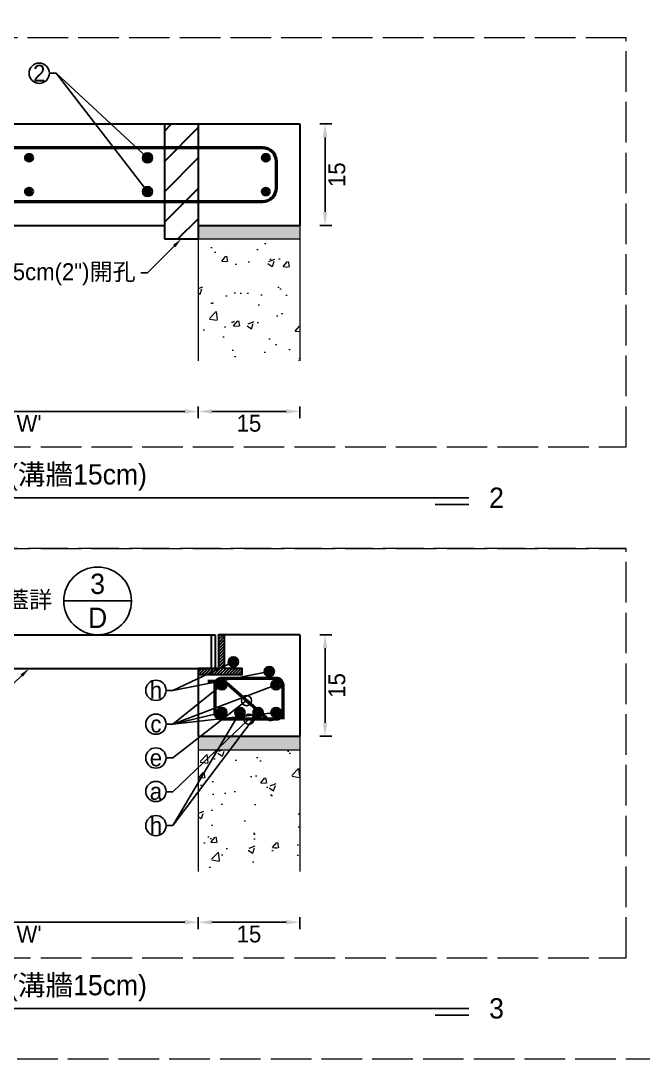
# Model space of a CAD drawing. Extents: x -4891 to 4829, y -5666 to -3242.
# Drawn here: x -2746.8 to -2562.8, y -4853.3 to -4546.3 of the extents above; entities that cross this region are included whole.
import ezdxf
from ezdxf import colors
from ezdxf.entities.mleader import LeaderData, LeaderLine
from ezdxf.math import Vec2, Vec3

# ---------------------------------------------------------------- set-up
doc = ezdxf.new("R2010")
doc.units = 0
doc.header["$MEASUREMENT"] = 0
doc.linetypes.add('ACAD_ISO02W100', pattern=[15, 12, -3])
doc.layers.add('一、4.基本-隱藏', color=9, linetype='ACAD_ISO02W100', lineweight=20, plot=False)
doc.layers.add('三、3.文字-註解文字', color=2, linetype='Continuous')
for name, color, linetype, lineweight in [('二、1.繪圖-既有設施', 8, 'Continuous', 20), ('二、2.繪圖-施作項目', 181, 'Continuous', 30), ('二、5.繪圖-鋼筋', 60, 'Continuous', 50), ('二、6.繪圖-其他施作項目', 35, 'Continuous', 30)]:
    doc.layers.add(name, color=color, linetype=linetype, lineweight=lineweight)
doc.styles.add('次圖名(詳圖)', font='MS PGothic.ttf', dxfattribs={"height": 6})
doc.styles.add('註解文字', font='MS PGothic.ttf', dxfattribs={"height": 5})
doc.styles.add('註解文字(詳圖)', font='MS PGothic.ttf', dxfattribs={"height": 6})
doc.dimstyles.new('註解文字', dxfattribs={"dimtxt": 5, "dimasz": 4, "dimexe": 2, "dimexo": 2.5, "dimgap": 1, "dimtad": 2, "dimzin": 0, "dimdsep": 46, "dimtxsty": '註解文字', "dimcen": 0.1, "dimclrd": 144, "dimclre": 144, "dimclrt": 256, "dimadec": 0, "dimazin": 0, "dimtfac": 1, "dimtofl": 0, "dimtmove": 0, "dimatfit": 3, "dimfxl": 1.5, "dimfxlon": 1, "dimtolj": 1, "dimtzin": 0, "dimlwd": -1, "dimlwe": -1, "dimarcsym": 1})

# ---------------------------------------------------------------- blocks, each defined once
blk = doc.blocks.new('*D110')
at = {"layer": 'Defpoints', "color": 0, "transparency": 16777216}
for p in [(-2794.31, -4646.8), (-2694.31, -4646.8), (-2694.31, -4661.8)]:
    blk.add_point(p, dxfattribs=at)
at = {"layer": '三、3.文字-註解文字', "color": 144, "transparency": 16777216}
for p, q in [((-2794.31, -4660.3), (-2794.31, -4663.8)), ((-2790.31, -4661.8), (-2698.31, -4661.8)), ((-2694.31, -4660.3), (-2694.31, -4663.8))]:
    blk.add_line(p, q, dxfattribs=at)
for points in [[(-2790.31, -4661.13), (-2790.31, -4662.46), (-2794.31, -4661.8)], [(-2698.31, -4661.13), (-2698.31, -4662.46), (-2694.31, -4661.8)]]:
    blk.add_solid(points, dxfattribs=at)
at = {"layer": '三、3.文字-註解文字', "transparency": 16777216, "insert": (-2744.31, -4665.3), "char_height": 5, "attachment_point": 5, "style": '註解文字'}
blk.add_mtext("\\A1;W'", dxfattribs=at)
blk = doc.blocks.new('*D111')
at = {"layer": 'Defpoints', "color": 0, "transparency": 16777216}
for p in [(-2694.31, -4646.8), (-2664.31, -4646.8), (-2664.31, -4661.8)]:
    blk.add_point(p, dxfattribs=at)
at = {"layer": '三、3.文字-註解文字', "color": 144, "transparency": 16777216}
for p, q in [((-2694.31, -4660.3), (-2694.31, -4663.8)), ((-2690.31, -4661.8), (-2668.31, -4661.8)), ((-2664.31, -4660.3), (-2664.31, -4663.8))]:
    blk.add_line(p, q, dxfattribs=at)
for points in [[(-2690.31, -4661.13), (-2690.31, -4662.46), (-2694.31, -4661.8)], [(-2668.31, -4661.13), (-2668.31, -4662.46), (-2664.31, -4661.8)]]:
    blk.add_solid(points, dxfattribs=at)
at = {"layer": '三、3.文字-註解文字', "transparency": 16777216, "insert": (-2679.31, -4665.3), "char_height": 5, "attachment_point": 5, "style": '註解文字'}
blk.add_mtext('\\A1;15', dxfattribs=at)
blk = doc.blocks.new('*D112')
at = {"layer": 'Defpoints', "color": 0, "transparency": 16777216}
for p in [(-2664.31, -4576.8), (-2664.31, -4606.8), (-2656.81, -4606.8)]:
    blk.add_point(p, dxfattribs=at)
at = {"layer": '三、3.文字-註解文字', "color": 144, "transparency": 16777216}
for p, q in [((-2658.31, -4576.8), (-2654.81, -4576.8)), ((-2656.81, -4580.8), (-2656.81, -4602.8)), ((-2658.31, -4606.8), (-2654.81, -4606.8))]:
    blk.add_line(p, q, dxfattribs=at)
for points in [[(-2657.47, -4580.8), (-2656.14, -4580.8), (-2656.81, -4576.8)], [(-2657.47, -4602.8), (-2656.14, -4602.8), (-2656.81, -4606.8)]]:
    blk.add_solid(points, dxfattribs=at)
at = {"layer": '三、3.文字-註解文字', "transparency": 16777216, "insert": (-2653.31, -4591.8), "char_height": 5, "attachment_point": 5, "rotation": 90, "style": '註解文字'}
blk.add_mtext('\\A1;15', dxfattribs=at)
blk = doc.blocks.new('*D114')
at = {"layer": 'Defpoints', "color": 0, "transparency": 16777216}
for p in [(-2794.31, -4797.8), (-2694.31, -4797.8), (-2694.31, -4812.8)]:
    blk.add_point(p, dxfattribs=at)
at = {"layer": '三、3.文字-註解文字', "color": 144, "transparency": 16777216}
for p, q in [((-2794.31, -4811.3), (-2794.31, -4814.8)), ((-2790.31, -4812.8), (-2698.31, -4812.8)), ((-2694.31, -4811.3), (-2694.31, -4814.8))]:
    blk.add_line(p, q, dxfattribs=at)
for points in [[(-2790.31, -4812.13), (-2790.31, -4813.46), (-2794.31, -4812.8)], [(-2698.31, -4812.13), (-2698.31, -4813.46), (-2694.31, -4812.8)]]:
    blk.add_solid(points, dxfattribs=at)
at = {"layer": '三、3.文字-註解文字', "transparency": 16777216, "insert": (-2744.31, -4816.3), "char_height": 5, "attachment_point": 5, "style": '註解文字'}
blk.add_mtext("\\A1;W'", dxfattribs=at)
blk = doc.blocks.new('*D115')
at = {"layer": 'Defpoints', "color": 0, "transparency": 16777216}
for p in [(-2694.31, -4797.8), (-2664.31, -4797.8), (-2664.31, -4812.8)]:
    blk.add_point(p, dxfattribs=at)
at = {"layer": '三、3.文字-註解文字', "color": 144, "transparency": 16777216}
for p, q in [((-2694.31, -4811.3), (-2694.31, -4814.8)), ((-2690.31, -4812.8), (-2668.31, -4812.8)), ((-2664.31, -4811.3), (-2664.31, -4814.8))]:
    blk.add_line(p, q, dxfattribs=at)
for points in [[(-2690.31, -4812.13), (-2690.31, -4813.46), (-2694.31, -4812.8)], [(-2668.31, -4812.13), (-2668.31, -4813.46), (-2664.31, -4812.8)]]:
    blk.add_solid(points, dxfattribs=at)
at = {"layer": '三、3.文字-註解文字', "transparency": 16777216, "insert": (-2679.31, -4816.3), "char_height": 5, "attachment_point": 5, "style": '註解文字'}
blk.add_mtext('\\A1;15', dxfattribs=at)
blk = doc.blocks.new('*D116')
at = {"layer": 'Defpoints', "color": 0, "transparency": 16777216}
for p in [(-2664.31, -4727.8), (-2664.31, -4757.8), (-2656.81, -4757.8)]:
    blk.add_point(p, dxfattribs=at)
at = {"layer": '三、3.文字-註解文字', "color": 144, "transparency": 16777216}
for p, q in [((-2658.31, -4727.8), (-2654.81, -4727.8)), ((-2656.81, -4731.8), (-2656.81, -4753.8)), ((-2658.31, -4757.8), (-2654.81, -4757.8))]:
    blk.add_line(p, q, dxfattribs=at)
for points in [[(-2657.47, -4731.8), (-2656.14, -4731.8), (-2656.81, -4727.8)], [(-2657.47, -4753.8), (-2656.14, -4753.8), (-2656.81, -4757.8)]]:
    blk.add_solid(points, dxfattribs=at)
at = {"layer": '三、3.文字-註解文字', "transparency": 16777216, "insert": (-2653.31, -4742.8), "char_height": 5, "attachment_point": 5, "rotation": 90, "style": '註解文字'}
blk.add_mtext('\\A1;15', dxfattribs=at)
blk = doc.blocks.new('_Small')
at = {"color": 0, "linetype": 'ByBlock', "lineweight": -2}
blk.add_circle((0, 0), 0.25, dxfattribs=at)

msp = doc.modelspace()

# ---------------------------------------------------------------- hatches: boundary and pattern name
at = {"layer": '二、1.繪圖-既有設施'}
h = msp.add_hatch(dxfattribs=at)
h.set_pattern_fill('CROSS', color=256, scale=0.2)
h.set_pattern_definition([(0, (-458433.2273, -668874.5251), (1.27, 1.27), [0.635, -1.905]), (90, (-458432.9098, -668874.8426), (-1.27, 1.27), [0.635, -1.905])])
h.paths.add_polyline_path([(-2794.307, -4606.796), (-2824.307, -4606.796), (-2824.307, -4610.796), (-2794.307, -4610.796)])
h.paths.add_polyline_path([(-2664.307, -4606.796), (-2694.307, -4606.796), (-2694.307, -4610.796), (-2664.307, -4610.796)])
h = msp.add_hatch(dxfattribs=at)
h.set_pattern_fill('AR-CONC', color=256, scale=0.1)
h.set_pattern_definition([(50, (-458433.227, -668874.525), (18.2184669, -1.59390855), [1.905, -20.955]), (355, (-458433.227, -668874.525), (-3.52434214, 19.10568452), [1.524, -16.7640584]), (100.4514447, (-458431.709, -668874.658), (14.6941247, 17.5117752), [1.6190009, -17.80902446]), (46.1842, (-458433.227, -668869.445), (27.1079041, -4.2042328), [2.8575, -31.4325]), (96.6355576, (-458430.968, -668869.795), (23.7404134, 24.7426125), [2.4285023, -26.7135608]), (351.184151, (-458433.227, -668869.445), (23.7404134, 24.7426125), [2.2859967, -25.1459732]), (21, (-458430.687, -668870.715), (15.16143913, -10.22651982), [1.905, -20.955]), (326, (-458430.687, -668870.715), (6.18020283, 18.4187966), [1.524, -16.764]), (71.451445, (-458429.424, -668871.567), (21.34164193, 8.1922769), [1.6190009, -17.80899376]), (37.5, (-458433.227, -668874.525), (0.308860325, 8.455503887), [0, -16.5608, 0, -17.018, 0, -16.8275]), (7.5, (-458433.227, -668874.525), (6.68196625, 10.01805748), [0, -9.7028, 0, -16.1798, 0, -6.4135]), (327.5, (-458438.8915, -668874.525), (13.559059517, -0.5728744), [0, -6.35, 0, -19.812, 0, -26.289]), (317.5, (-458441.431, -668874.525), (14.81291814, 2.5426491), [0, -8.255, 0, -13.1572, 0, -18.669])])
h.paths.add_polyline_path([(-2794.307, -4610.796), (-2824.307, -4610.796), (-2824.307, -4646.796), (-2794.307, -4646.796)])
h.paths.add_polyline_path([(-2664.307, -4610.796), (-2694.307, -4610.796), (-2694.307, -4646.796), (-2664.307, -4646.796)])
h = msp.add_hatch(dxfattribs=at)
h.set_pattern_fill('CROSS', color=256, scale=0.2)
h.set_pattern_definition([(0, (-458673.2273, -669025.5251), (1.27, 1.27), [0.635, -1.905]), (90, (-458672.9098, -669025.8426), (-1.27, 1.27), [0.635, -1.905])])
h.paths.add_polyline_path([(-2794.307, -4757.796), (-2824.307, -4757.796), (-2824.307, -4761.796), (-2794.307, -4761.796)])
h.paths.add_polyline_path([(-2664.307, -4757.796), (-2694.307, -4757.796), (-2694.307, -4761.796), (-2664.307, -4761.796)])
h = msp.add_hatch(dxfattribs=at)
h.set_pattern_fill('AR-CONC', color=256, scale=0.1)
h.set_pattern_definition([(50, (-458673.227, -669025.525), (18.2184669, -1.59390855), [1.905, -20.955]), (355, (-458673.227, -669025.525), (-3.52434214, 19.10568452), [1.524, -16.7640584]), (100.4514447, (-458671.709, -669025.658), (14.6941247, 17.5117752), [1.6190009, -17.80902446]), (46.1842, (-458673.227, -669020.445), (27.1079041, -4.2042328), [2.8575, -31.4325]), (96.6355576, (-458670.968, -669020.795), (23.7404134, 24.7426125), [2.4285023, -26.7135608]), (351.184151, (-458673.227, -669020.445), (23.7404134, 24.7426125), [2.2859967, -25.1459732]), (21, (-458670.687, -669021.715), (15.16143913, -10.22651982), [1.905, -20.955]), (326, (-458670.687, -669021.715), (6.18020283, 18.4187966), [1.524, -16.764]), (71.451445, (-458669.424, -669022.567), (21.34164193, 8.1922769), [1.6190009, -17.80899376]), (37.5, (-458673.227, -669025.525), (0.308860325, 8.455503887), [0, -16.5608, 0, -17.018, 0, -16.8275]), (7.5, (-458673.227, -669025.525), (6.68196625, 10.01805748), [0, -9.7028, 0, -16.1798, 0, -6.4135]), (327.5, (-458678.8915, -669025.525), (13.559059517, -0.5728744), [0, -6.35, 0, -19.812, 0, -26.289]), (317.5, (-458681.431, -669025.525), (14.81291814, 2.5426491), [0, -8.255, 0, -13.1572, 0, -18.669])])
h.paths.add_polyline_path([(-2794.307, -4761.796), (-2824.307, -4761.796), (-2824.307, -4797.796), (-2794.307, -4797.796)])
h.paths.add_polyline_path([(-2664.307, -4761.796), (-2694.307, -4761.796), (-2694.307, -4797.796), (-2664.307, -4797.796)])
at = {"layer": '二、5.繪圖-鋼筋'}
h = msp.add_hatch(color=256, dxfattribs=at)
h.dxf.hatch_style = 1
h.paths.add_polyline_path([(-2745.307, -4586.796, 1), (-2743.307, -4586.796, 1)])
h = msp.add_hatch(color=256, dxfattribs=at)
h.dxf.hatch_style = 1
h.paths.add_polyline_path([(-2710.307, -4586.796, 1), (-2708.307, -4586.796, 1)])
h = msp.add_hatch(color=256, dxfattribs=at)
h.dxf.hatch_style = 1
h.paths.add_polyline_path([(-2675.307, -4586.796, 1), (-2673.307, -4586.796, 1)])
h = msp.add_hatch(color=256, dxfattribs=at)
h.dxf.hatch_style = 1
h.paths.add_polyline_path([(-2745.307, -4596.796, 1), (-2743.307, -4596.796, 1)])
h = msp.add_hatch(color=256, dxfattribs=at)
h.dxf.hatch_style = 1
h.paths.add_polyline_path([(-2710.307, -4596.796, 1), (-2708.307, -4596.796, 1)])
h = msp.add_hatch(color=256, dxfattribs=at)
h.dxf.hatch_style = 1
h.paths.add_polyline_path([(-2675.307, -4596.796, 1), (-2673.307, -4596.796, 1)])
h = msp.add_hatch(color=256, dxfattribs=at)
h.dxf.hatch_style = 1
h.paths.add_polyline_path([(-2684.907, -4735.796, 1), (-2682.907, -4735.796, 1)])
h = msp.add_hatch(color=256, dxfattribs=at)
h.dxf.hatch_style = 1
h.paths.add_polyline_path([(-2674.307, -4738.696, 1), (-2672.307, -4738.696, 1)])
h = msp.add_hatch(color=256, dxfattribs=at)
h.dxf.hatch_style = 1
h.paths.add_polyline_path([(-2688.307, -4742.596, 1), (-2686.307, -4742.596, 1)])
h = msp.add_hatch(color=256, dxfattribs=at)
h.dxf.hatch_style = 1
h.paths.add_polyline_path([(-2672.307, -4742.596, 1), (-2670.307, -4742.596, 1)])
h = msp.add_hatch(color=256, dxfattribs=at)
h.dxf.hatch_style = 1
h.paths.add_polyline_path([(-2688.307, -4750.796, 1), (-2686.307, -4750.796, 1)])
h = msp.add_hatch(color=256, dxfattribs=at)
h.dxf.hatch_style = 1
h.paths.add_polyline_path([(-2682.967, -4750.796, 1), (-2680.967, -4750.796, 1)])
h = msp.add_hatch(color=256, dxfattribs=at)
h.dxf.hatch_style = 1
h.paths.add_polyline_path([(-2677.627, -4750.796, 1), (-2675.627, -4750.796, 1)])
h = msp.add_hatch(color=256, dxfattribs=at)
h.dxf.hatch_style = 1
h.paths.add_polyline_path([(-2672.307, -4750.796, 1), (-2670.307, -4750.796, 1)])
at = {"layer": '二、6.繪圖-其他施作項目'}
h = msp.add_hatch(dxfattribs=at)
h.set_pattern_fill('ANSI31', color=256, scale=2)
h.set_pattern_definition([(45, (-458923.227, -670154.525), (-4.49012806, 4.49012806), [])])
h.paths.add_polyline_path([(-2694.307, -4576.796), (-2704.307, -4576.796), (-2704.307, -4610.796), (-2694.307, -4610.796)])
h = msp.add_hatch(dxfattribs=at)
h.set_pattern_fill('ANSI31', color=256, scale=0.2)
h.set_pattern_definition([(45, (-344.6386, -6768.8505), (-0.4490128, 0.4490128), [])])
h.paths.add_polyline_path([(-2800.307, -4727.796), (-2802.107, -4727.796), (-2802.107, -4737.796), (-2807.307, -4737.796), (-2807.307, -4739.596), (-2794.307, -4739.596), (-2794.307, -4737.796), (-2800.307, -4737.796)])
h.paths.add_polyline_path([(-2688.307, -4737.796), (-2694.307, -4737.796), (-2694.307, -4739.596), (-2681.307, -4739.596), (-2681.307, -4737.796), (-2686.507, -4737.796), (-2686.507, -4727.796), (-2688.307, -4727.796)])

# ---------------------------------------------------------------- linework, layer by layer
at = {"layer": '一、4.基本-隱藏'}
for points in [[(-2930.855, -4346.296), (-2150.855, -4346.296), (-2150.855, -4853.296), (-2930.855, -4853.296)], [(-2567.759, -4551.296), (-2920.855, -4551.296), (-2920.855, -4672.296), (-2567.759, -4672.296)], [(-2567.759, -4702.296), (-2920.855, -4702.296), (-2920.855, -4823.296), (-2567.759, -4823.296)]]:
    msp.add_lwpolyline(points, close=True, dxfattribs=at)
for points in [[(-2920.855, -4672.296), (-2567.759, -4672.296)], [(-2920.855, -4702.296), (-2567.759, -4702.296)]]:
    msp.add_lwpolyline(points, dxfattribs=at)
at = {"layer": '三、3.文字-註解文字'}
for points in [[(-2874.307, -4687.296), (-2614.307, -4687.296)], [(-2614.307, -4689.296), (-2624.307, -4689.296)], [(-2734.039, -4717.796), (-2714.039, -4717.796)], [(-2874.307, -4838.296), (-2614.307, -4838.296)], [(-2614.307, -4840.296), (-2624.307, -4840.296)]]:
    msp.add_lwpolyline(points, dxfattribs=at)
for centre, radius in [((-2741.307, -4561.796), 3), ((-2724.039, -4717.796), 10), ((-2706.807, -4744.24), 3), ((-2706.807, -4754.24), 3), ((-2706.807, -4764.24), 3), ((-2706.806, -4774.151), 3), ((-2706.807, -4784.24), 3)]:
    msp.add_circle(centre, radius, dxfattribs=at)
at = {"layer": '二、1.繪圖-既有設施'}
for points in [[(-2694.307, -4606.796), (-2694.307, -4646.796)], [(-2664.307, -4606.796), (-2664.307, -4646.796)], [(-2694.307, -4610.796), (-2664.307, -4610.796)], [(-2694.307, -4757.796), (-2694.307, -4797.796)], [(-2664.307, -4757.796), (-2664.307, -4797.796)], [(-2694.307, -4761.796), (-2664.307, -4761.796)]]:
    msp.add_lwpolyline(points, dxfattribs=at)
at = {"layer": '二、2.繪圖-施作項目'}
for points in [[(-2824.307, -4576.796), (-2664.307, -4576.796)], [(-2664.307, -4576.796), (-2664.307, -4606.796)], [(-2824.307, -4606.796), (-2704.307, -4606.796)], [(-2694.307, -4606.796), (-2664.307, -4606.796)], [(-2664.307, -4727.796), (-2686.507, -4727.796)], [(-2664.307, -4727.796), (-2664.307, -4757.796)], [(-2694.307, -4737.796), (-2694.307, -4757.796)], [(-2694.307, -4757.796), (-2664.307, -4757.796)]]:
    msp.add_lwpolyline(points, dxfattribs=at)
at = {"layer": '二、5.繪圖-鋼筋'}
for points in [[(-2671.307, -4587.796), (-2671.307, -4595.796, -0.4142136), (-2675.307, -4599.796), (-2813.307, -4599.796, -0.4142136), (-2817.307, -4595.796), (-2817.307, -4587.796, -0.4142136), (-2813.307, -4583.796), (-2675.307, -4583.796, -0.4142136)], [(-2687.307, -4740.596), (-2671.307, -4740.596, -0.4142136), (-2669.307, -4742.596), (-2669.307, -4750.796, -0.4142136), (-2671.307, -4752.796), (-2687.307, -4752.796, -0.4142136), (-2689.307, -4750.796), (-2689.307, -4742.596, -0.4142136)]]:
    msp.add_lwpolyline(points, format="xyb", close=True, dxfattribs=at)
msp.add_lwpolyline([(-2669.343, -4750.043), (-2671.326, -4752.295, -0.4142136), (-2674.148, -4752.474), (-2685.94, -4742.095, 0.1824306), (-2687.262, -4741.596), (-2691.507, -4741.596)], format="xyb", dxfattribs=at)
msp.add_lwpolyline([(-2669.307, -4746.696), (-2669.307, -4752.796)], dxfattribs=at)
for centre in [(-2744.307, -4586.796), (-2709.307, -4586.796), (-2674.307, -4586.796), (-2744.307, -4596.796), (-2709.307, -4596.796), (-2674.307, -4596.796), (-2683.907, -4735.796), (-2673.307, -4738.696), (-2687.307, -4742.596), (-2671.307, -4742.596), (-2687.307, -4750.796), (-2681.967, -4750.796), (-2676.627, -4750.796), (-2671.307, -4750.796)]:
    msp.add_circle(centre, 1, dxfattribs=at)
at = {"layer": '二、6.繪圖-其他施作項目'}
for points in [[(-2704.307, -4576.796), (-2704.307, -4610.796)], [(-2694.307, -4576.796), (-2694.307, -4610.796)], [(-2704.307, -4610.796), (-2694.307, -4610.796)], [(-2799.307, -4727.796), (-2689.307, -4727.796)], [(-2690.507, -4727.796), (-2690.507, -4737.796)], [(-2689.307, -4727.796), (-2689.307, -4737.796)], [(-2799.307, -4737.796), (-2689.307, -4737.796)]]:
    msp.add_lwpolyline(points, dxfattribs=at)
msp.add_lwpolyline([(-2686.507, -4727.796), (-2688.307, -4727.796), (-2688.307, -4737.796), (-2694.307, -4737.796), (-2694.307, -4739.596), (-2681.307, -4739.596), (-2681.307, -4737.796), (-2686.507, -4737.796)], close=True, dxfattribs=at)

# ---------------------------------------------------------------- texts
at = {"layer": '三、3.文字-註解文字'}
for s, width, gutter_width, insert, char_height, attachment_point, style in [('2', 8.38231, 30, (-2741.307, -4561.796), 5, 5, '註解文字'), ('S{\\fMS PGothic|b0|i0|c128|p34;1型場鑄溝蓋板剖面圖(板厚15cm)}(溝牆15cm)', 215.37549, 15, (-2874.307, -4681.296), 6, 4, '次圖名(詳圖)'), ('2', 3, 15, (-2608.307, -4687.296), 6, 4, '次圖名(詳圖)'), ('3', 6.60394, 25, (-2724.039, -4712.796), 6, 5, '註解文字(詳圖)'), ('D', 6.60394, 25, (-2724.039, -4722.796), 6, 5, '註解文字(詳圖)'), ('h', 8.38231, 30, (-2706.807, -4744.24), 5, 5, '註解文字'), ('c', 8.38231, 30, (-2706.807, -4754.24), 5, 5, '註解文字'), ('e', 8.38231, 30, (-2706.807, -4764.24), 5, 5, '註解文字'), ('a', 8.38231, 30, (-2706.806, -4774.151), 5, 5, '註解文字'), ('h', 8.38231, 30, (-2706.807, -4784.24), 5, 5, '註解文字'), ('S{\\fMS PGothic|b0|i0|c128|p34;2型場鑄溝蓋板剖面圖(板厚15cm)}(溝牆15cm)', 215.37549, 15, (-2874.307, -4832.296), 6, 4, '次圖名(詳圖)'), ('3', 3, 15, (-2608.307, -4838.296), 6, 4, '次圖名(詳圖)')]:
    msp.add_mtext_dynamic_manual_height_columns(s, width=width, gutter_width=gutter_width, heights=[0], dxfattribs=dict(at, insert=insert, char_height=char_height, attachment_point=attachment_point, style=style))

# ---------------------------------------------------------------- dimensions: what is measured, and where the dimension line sits
for base, p1, p2, picture, middle in [((-2656.807, -4606.796), (-2664.307, -4576.796), (-2664.307, -4606.796), '*D112', (-2653.307, -4591.796)), ((-2656.807, -4757.796), (-2664.307, -4727.796), (-2664.307, -4757.796), '*D116', (-2653.307, -4742.796))]:
    dim = msp.add_linear_dim(base=base, p1=p1, p2=p2, angle=90, text='15', dimstyle='註解文字', dxfattribs=at)
    dim.commit()
    dim.dimension.update_dxf_attribs({"geometry": picture, "text_midpoint": middle})
for base, p1, p2, text, picture, middle in [((-2694.307, -4661.796), (-2794.307, -4646.796), (-2694.307, -4646.796), "W'", '*D110', (-2744.307, -4665.296)), ((-2664.307, -4661.796), (-2694.307, -4646.796), (-2664.307, -4646.796), '15', '*D111', (-2679.307, -4665.296)), ((-2694.307, -4812.796), (-2794.307, -4797.796), (-2694.307, -4797.796), "W'", '*D114', (-2744.307, -4816.296)), ((-2664.307, -4812.796), (-2694.307, -4797.796), (-2664.307, -4797.796), '15', '*D115', (-2679.307, -4816.296))]:
    dim = msp.add_linear_dim(base=base, p1=p1, p2=p2, text=text, dimstyle='註解文字', dxfattribs=at)
    dim.commit()
    dim.dimension.update_dxf_attribs({"geometry": picture, "text_midpoint": middle})

# ---------------------------------------------------------------- leaders
ml = msp.add_multileader_mtext('Standard', dxfattribs=at)
ml.set_content('{\\fMS PGothic|b0|i0|c128|p34; }', color=256, style='註解文字')
ml.set_leader_properties(color=144, linetype='ByLayer', lineweight=-1)
ml.set_arrow_properties(name='SMALL')
ml.build(insert=Vec2(0, 0))
ml.multileader.update_dxf_attribs({"dogleg_length": 2, "arrow_head_size": 6})
ctx = ml.context
ctx.base_point, ctx.char_height, ctx.arrow_head_size, ctx.landing_gap_size, ctx.plane_origin = Vec3(-2743.523, -4561.796), 5, 6, 1.5, Vec3(-2719.718, -4580.45)
ctx.text_align_type = 2
notes = []
notes.append((ctx, [(0, (1, 1, 0), (-2736.307, -4561.796), (-1, 0), 2, [(0, [(-2709.307, -4596.796)], 0, [])])]))
ctx.mtext.insert, ctx.mtext.alignment, ctx.mtext.flow_direction = Vec3(-2739.807, -4559.296), 3, 5
ml = msp.add_multileader_mtext('Standard', dxfattribs=at)
ml.set_content('{\\fMS PGothic|b0|i0|c128|p34; }', color=256, style='註解文字')
ml.set_leader_properties(color=144, linetype='ByLayer', lineweight=-1)
ml.set_arrow_properties(name='SMALL')
ml.build(insert=Vec2(0, 0))
ml.multileader.update_dxf_attribs({"dogleg_length": 2, "arrow_head_size": 6})
ctx = ml.context
ctx.base_point, ctx.char_height, ctx.arrow_head_size, ctx.landing_gap_size, ctx.plane_origin = Vec3(-2743.523, -4561.796), 5, 6, 1.5, Vec3(-2719.718, -4568.45)
ctx.text_align_type = 2
notes.append((ctx, [(0, (1, 1, 0), (-2736.307, -4561.796), (-1, 0), 2, [(0, [(-2709.307, -4586.796)], 0, [])])]))
ctx.mtext.insert, ctx.mtext.alignment, ctx.mtext.flow_direction = Vec3(-2739.807, -4559.296), 3, 5
ml = msp.add_multileader_mtext('Standard', dxfattribs=at)
ml.set_content('%%C5cm(2")開孔{\\fMS PGothic|b0|i0|c128|p34; }', color=256, style='註解文字')
ml.set_leader_properties(color=144, linetype='ByLayer', lineweight=-1)
ml.build(insert=Vec2(0, 0))
ml.multileader.update_dxf_attribs({"dogleg_length": 2, "arrow_head_size": 3})
ctx = ml.context
ctx.base_point, ctx.char_height, ctx.arrow_head_size, ctx.landing_gap_size, ctx.plane_origin = Vec3(-2756.267, -4620.796), 5, 3, 1.5, Vec3(-2699.307, -4610.796)
ctx.text_align_type = 2
notes.append((ctx, [(0, (1, 1, 0), (-2709.307, -4620.796), (-1, 0), 2, [(0, [(-2699.307, -4610.796)], 0, [])])]))
ctx.mtext.insert, ctx.mtext.alignment, ctx.mtext.flow_direction = Vec3(-2712.807, -4617.983), 3, 5
ml = msp.add_multileader_mtext('Standard', dxfattribs=at)
ml.set_content('{\\fMS PGothic|b0|i0|c128|p34;鍍鋅格柵框蓋詳}', color=256, style='註解文字')
ml.set_leader_properties(color=144, linetype='ByLayer', lineweight=-1)
ml.build(insert=Vec2(0, 0))
ml.multileader.update_dxf_attribs({"dogleg_length": 2, "arrow_head_size": 3})
ctx = ml.context
ctx.base_point, ctx.char_height, ctx.arrow_head_size, ctx.landing_gap_size, ctx.plane_origin = Vec3(-2786.736, -4717.796), 5, 3, 1.5, Vec3(-2806.285, -4773.973)
notes.append((ctx, [(1, (1, 1, 0), (-2788.736, -4717.796), (1, 0), 2, [(0, [(-2788.736, -4727.796)], 0, [])])]))
ctx.mtext.insert, ctx.mtext.width, ctx.mtext.flow_direction = Vec3(-2785.236, -4714.941), 50.82195, 5
ml = msp.add_multileader_mtext('Standard', dxfattribs=at)
ml.set_content('{\\fMS PGothic|b0|i0|c128|p34; }', color=256, style='註解文字')
ml.set_leader_properties(color=144, linetype='ByLayer', lineweight=-1)
ml.set_arrow_properties(name='SMALL')
ml.build(insert=Vec2(0, 0))
ml.multileader.update_dxf_attribs({"dogleg_length": 2, "arrow_head_size": 6})
ctx = ml.context
ctx.base_point, ctx.char_height, ctx.arrow_head_size, ctx.landing_gap_size, ctx.plane_origin = Vec3(-2709.023, -4744.24), 5, 6, 1.5, Vec3(-2684.996, -4752.533)
ctx.text_align_type = 2
notes.append((ctx, [(0, (1, 1, 0), (-2701.807, -4744.24), (-1, 0), 2, [(0, [(-2683.907, -4735.796)], 0, [])])]))
ctx.mtext.insert, ctx.mtext.alignment, ctx.mtext.flow_direction = Vec3(-2705.307, -4741.74), 3, 5
ml = msp.add_multileader_mtext('Standard', dxfattribs=at)
ml.set_content('溝蓋開孔', color=256, style='註解文字')
ml.set_leader_properties(color=144, linetype='ByLayer', lineweight=-1)
ml.build(insert=Vec2(0, 0))
ml.multileader.update_dxf_attribs({"dogleg_length": 2, "arrow_head_size": 3})
ctx = ml.context
ctx.base_point, ctx.char_height, ctx.arrow_head_size, ctx.landing_gap_size, ctx.plane_origin = Vec3(-2784.412, -4744.24), 5, 3, 1.5, Vec3(-2761.856, -4783.973)
ctx.text_align_type = 2
notes.append((ctx, [(0, (1, 1, 0), (-2751.088, -4744.24), (-1, 0), 2, [(0, [(-2744.307, -4737.796)], 0, [])])]))
ctx.mtext.insert, ctx.mtext.width, ctx.mtext.alignment, ctx.mtext.flow_direction = Vec3(-2754.588, -4741.328), 29.56865, 3, 5
ml = msp.add_multileader_mtext('Standard', dxfattribs=at)
ml.set_content('{\\fMS PGothic|b0|i0|c128|p34; }', color=256, style='註解文字')
ml.set_leader_properties(color=144, linetype='ByLayer', lineweight=-1)
ml.set_arrow_properties(name='SMALL')
ml.build(insert=Vec2(0, 0))
ml.multileader.update_dxf_attribs({"dogleg_length": 2, "arrow_head_size": 6})
ctx = ml.context
ctx.base_point, ctx.char_height, ctx.arrow_head_size, ctx.landing_gap_size, ctx.plane_origin = Vec3(-2709.023, -4744.24), 5, 6, 1.5, Vec3(-2685.218, -4750.894)
ctx.text_align_type = 2
notes.append((ctx, [(0, (1, 1, 0), (-2701.807, -4744.24), (-1, 0), 2, [(0, [(-2673.307, -4738.696)], 0, [])])]))
ctx.mtext.insert, ctx.mtext.alignment, ctx.mtext.flow_direction = Vec3(-2705.307, -4741.74), 3, 5
ml = msp.add_multileader_mtext('Standard', dxfattribs=at)
ml.set_content('{\\fMS PGothic|b0|i0|c128|p34; }', color=256, style='註解文字')
ml.set_leader_properties(color=144, linetype='ByLayer', lineweight=-1)
ml.set_arrow_properties(name='SMALL')
ml.build(insert=Vec2(0, 0))
ml.multileader.update_dxf_attribs({"dogleg_length": 2, "arrow_head_size": 6})
ctx = ml.context
ctx.base_point, ctx.char_height, ctx.arrow_head_size, ctx.landing_gap_size, ctx.plane_origin = Vec3(-2709.023, -4754.24), 5, 6, 1.5, Vec3(-2680.996, -4762.533)
ctx.text_align_type = 2
notes.append((ctx, [(0, (1, 1, 0), (-2701.807, -4754.24), (-1, 0), 2, [(0, [(-2687.307, -4742.596)], 0, [])])]))
ctx.mtext.insert, ctx.mtext.alignment, ctx.mtext.flow_direction = Vec3(-2705.307, -4751.74), 3, 5
ml = msp.add_multileader_mtext('Standard', dxfattribs=at)
ml.set_content('{\\fMS PGothic|b0|i0|c128|p34; }', color=256, style='註解文字')
ml.set_leader_properties(color=144, linetype='ByLayer', lineweight=-1)
ml.set_arrow_properties(name='SMALL')
ml.build(insert=Vec2(0, 0))
ml.multileader.update_dxf_attribs({"dogleg_length": 2, "arrow_head_size": 6})
ctx = ml.context
ctx.base_point, ctx.char_height, ctx.arrow_head_size, ctx.landing_gap_size, ctx.plane_origin = Vec3(-2709.023, -4754.24), 5, 6, 1.5, Vec3(-2639.217, -4759.748)
ctx.text_align_type = 2
notes.append((ctx, [(0, (1, 1, 0), (-2701.807, -4754.24), (-1, 0), 2, [(0, [(-2671.307, -4742.596)], 0, [])])]))
ctx.mtext.insert, ctx.mtext.alignment, ctx.mtext.flow_direction = Vec3(-2705.307, -4751.74), 3, 5
ml = msp.add_multileader_mtext('Standard', dxfattribs=at)
ml.set_content('{\\fMS PGothic|b0|i0|c128|p34; }', color=256, style='註解文字')
ml.set_leader_properties(color=144, linetype='ByLayer', lineweight=-1)
ml.set_arrow_properties(name='SMALL')
ml.build(insert=Vec2(0, 0))
ml.multileader.update_dxf_attribs({"dogleg_length": 2, "arrow_head_size": 6})
ctx = ml.context
ctx.base_point, ctx.char_height, ctx.arrow_head_size, ctx.landing_gap_size, ctx.plane_origin = Vec3(-2709.023, -4764.24), 5, 6, 1.5, Vec3(-2785.71, -4723.877)
ctx.text_align_type = 2
notes.append((ctx, [(0, (1, 1, 0), (-2701.807, -4764.24), (-1, 0), 2, [(0, [(-2680.044, -4747.284)], 0, [])])]))
ctx.mtext.insert, ctx.mtext.alignment, ctx.mtext.flow_direction = Vec3(-2705.307, -4761.74), 3, 5
ml = msp.add_multileader_mtext('Standard', dxfattribs=at)
ml.set_content('{\\fMS PGothic|b0|i0|c128|p34; }', color=256, style='註解文字')
ml.set_leader_properties(color=144, linetype='ByLayer', lineweight=-1)
ml.set_arrow_properties(name='SMALL')
ml.build(insert=Vec2(0, 0))
ml.multileader.update_dxf_attribs({"dogleg_length": 2, "arrow_head_size": 6})
ctx = ml.context
ctx.base_point, ctx.char_height, ctx.arrow_head_size, ctx.landing_gap_size, ctx.plane_origin = Vec3(-2709.023, -4754.24), 5, 6, 1.5, Vec3(-2680.629, -4765.268)
ctx.text_align_type = 2
notes.append((ctx, [(0, (1, 1, 0), (-2701.807, -4754.24), (-1, 0), 2, [(0, [(-2671.307, -4750.796)], 0, [])])]))
ctx.mtext.insert, ctx.mtext.alignment, ctx.mtext.flow_direction = Vec3(-2705.307, -4751.74), 3, 5
ml = msp.add_multileader_mtext('Standard', dxfattribs=at)
ml.set_content('{\\fMS PGothic|b0|i0|c128|p34; }', color=256, style='註解文字')
ml.set_leader_properties(color=144, linetype='ByLayer', lineweight=-1)
ml.set_arrow_properties(name='SMALL')
ml.build(insert=Vec2(0, 0))
ml.multileader.update_dxf_attribs({"dogleg_length": 2, "arrow_head_size": 6})
ctx = ml.context
ctx.base_point, ctx.char_height, ctx.arrow_head_size, ctx.landing_gap_size, ctx.plane_origin = Vec3(-2709.023, -4754.24), 5, 6, 1.5, Vec3(-2673.432, -4766.704)
ctx.text_align_type = 2
notes.append((ctx, [(0, (1, 1, 0), (-2701.807, -4754.24), (-1, 0), 2, [(0, [(-2687.307, -4750.796)], 0, [])])]))
ctx.mtext.insert, ctx.mtext.alignment, ctx.mtext.flow_direction = Vec3(-2705.307, -4751.74), 3, 5
ml = msp.add_multileader_mtext('Standard', dxfattribs=at)
ml.set_content('{\\fMS PGothic|b0|i0|c128|p34; }', color=256, style='註解文字')
ml.set_leader_properties(color=144, linetype='ByLayer', lineweight=-1)
ml.set_arrow_properties(name='SMALL')
ml.build(insert=Vec2(0, 0))
ml.multileader.update_dxf_attribs({"dogleg_length": 2, "arrow_head_size": 6})
ctx = ml.context
ctx.base_point, ctx.char_height, ctx.arrow_head_size, ctx.landing_gap_size, ctx.plane_origin = Vec3(-2709.023, -4784.24), 5, 6, 1.5, Vec3(-2685.218, -4790.894)
ctx.text_align_type = 2
notes.append((ctx, [(0, (1, 1, 0), (-2701.807, -4784.24), (-1, 0), 2, [(0, [(-2681.967, -4750.796)], 0, [])])]))
ctx.mtext.insert, ctx.mtext.alignment, ctx.mtext.flow_direction = Vec3(-2705.307, -4781.74), 3, 5
ml = msp.add_multileader_mtext('Standard', dxfattribs=at)
ml.set_content('{\\fMS PGothic|b0|i0|c128|p34; }', color=256, style='註解文字')
ml.set_leader_properties(color=144, linetype='ByLayer', lineweight=-1)
ml.set_arrow_properties(name='SMALL')
ml.build(insert=Vec2(0, 0))
ml.multileader.update_dxf_attribs({"dogleg_length": 2, "arrow_head_size": 6})
ctx = ml.context
ctx.base_point, ctx.char_height, ctx.arrow_head_size, ctx.landing_gap_size, ctx.plane_origin = Vec3(-2709.023, -4784.24), 5, 6, 1.5, Vec3(-2684.996, -4792.533)
ctx.text_align_type = 2
notes.append((ctx, [(0, (1, 1, 0), (-2701.807, -4784.24), (-1, 0), 2, [(0, [(-2676.627, -4750.796)], 0, [])])]))
ctx.mtext.insert, ctx.mtext.alignment, ctx.mtext.flow_direction = Vec3(-2705.307, -4781.74), 3, 5
ml = msp.add_multileader_mtext('Standard', dxfattribs=at)
ml.set_content('{\\fMS PGothic|b0|i0|c128|p34; }', color=256, style='註解文字')
ml.set_leader_properties(color=144, linetype='ByLayer', lineweight=-1)
ml.set_arrow_properties(name='SMALL')
ml.build(insert=Vec2(0, 0))
ml.multileader.update_dxf_attribs({"dogleg_length": 2, "arrow_head_size": 6})
ctx = ml.context
ctx.base_point, ctx.char_height, ctx.arrow_head_size, ctx.landing_gap_size, ctx.plane_origin = Vec3(-2709.023, -4774.24), 5, 6, 1.5, Vec3(-2785.71, -4733.877)
ctx.text_align_type = 2
notes.append((ctx, [(0, (1, 1, 0), (-2701.807, -4774.24), (-1, 0), 2, [(0, [(-2679.307, -4752.796)], 0, [])])]))
ctx.mtext.insert, ctx.mtext.alignment, ctx.mtext.flow_direction = Vec3(-2705.307, -4771.74), 3, 5
for ctx, leaders in notes:
    for number, flags, end, landing, length, lines in leaders:
        leader = LeaderData()
        leader.index, (leader.has_last_leader_line, leader.has_dogleg_vector, leader.attachment_direction) = number, flags
        leader.last_leader_point, leader.dogleg_vector, leader.dogleg_length = Vec3(end), Vec3(landing), length
        for number, points, colour, breaks in lines:
            line = LeaderLine()
            line.index, line.vertices, line.color, line.breaks = number, Vec3.list(points), colors.encode_raw_color(colour), breaks
            leader.lines.append(line)
        ctx.leaders.append(leader)

doc.saveas('drawing.dxf')
